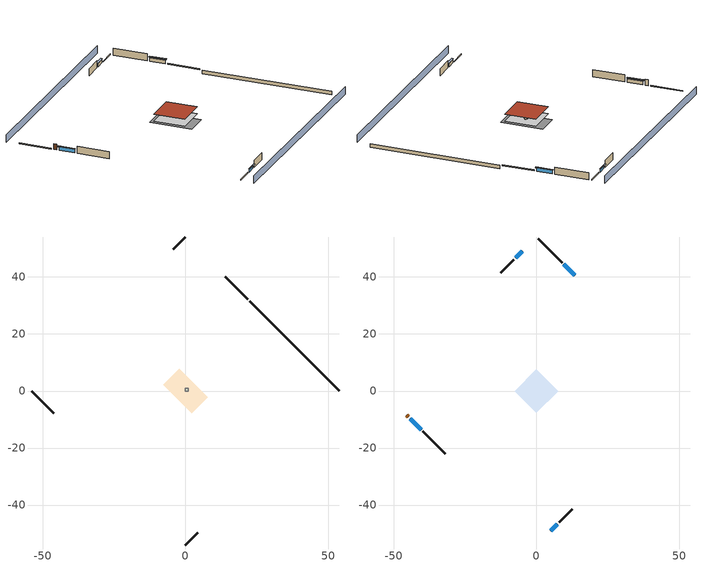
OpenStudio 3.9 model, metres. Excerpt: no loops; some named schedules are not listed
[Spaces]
crawlspace - vented 1
 floor foundation (Slab1 construction): -7.88,2.26 -2.26,7.88 7.88,-2.26 2.26,-7.88 z-0.91
 wall outside (RimJoist1 construction): 21.82,32.19 14.02,39.99 z0.3:0.61
 wall outside (RimJoist2 construction): 0,-54.01 4.33,-49.68 z0.3:0.61
 wall outside (RimJoist3 construction): -54.01,0 -46.21,-7.8 z0.3:0.61
 wall outside (RimJoist4 construction): 0,54.01 -4.33,49.68 z0.3:0.61
 wall foundation (FoundationWall1 construction): 54.01,0 22.48,31.53 z-0.91:0.3
furnace airloop ret air space
 floor adiabatic (AdiabaticConst): 0,0 0,1 1,1 1,0 z0
 wall adiabatic (AdiabaticConst): 0,1 0,0 1,0 1,1 0,1 z0:1
 ceiling adiabatic (AdiabaticConst): 1,0 1,1 0,1 0,0 z1
conditioned space 1
 floor to crawlspace - vented 1 (Floor1 construction): -7.55,0 0,7.55 7.55,0 0,-7.55 z0.3
 wall outside (Wall1 construction): 8.97,45.05 0.66,53.35 z0.3:2.74
 wall outside (Wall2 construction): 7.96,-46.05 12.58,-41.43 z0.3:2.74
 wall outside (Wall3 construction): -39.85,-14.16 -32.08,-21.93 z0.3:2.74
 wall outside (Wall4 construction): -7.96,46.05 -12.58,41.43 z0.3:2.74
 wall outside (AdiabaticWallConstruction): 13.36,40.65 9.62,44.39 / -44.25,-9.76 -40.51,-13.5 z0.3:1.49; 4.99,-49.02 7.3,-46.71 / -4.99,49.02 -7.3,46.71 z0.3:1.37
 wall outside (AdiabaticWallConstruction 1): -45.55,-8.46 -44.91,-9.11 z0.3:2.34
 window (WindowConstruction): 13.36,40.65 9.62,44.39 z0.3:1.49
 window (WindowConstruction 1): 4.99,-49.02 7.3,-46.71 z0.3:1.37
 window (WindowConstruction 2): -44.25,-9.76 -40.51,-13.5 z0.3:1.49
 window (WindowConstruction 3): -4.99,49.02 -7.3,46.71 z0.3:1.37
 door (Door): -45.55,-8.46 -44.91,-9.11 z0.3:2.34
 roof outside (Roof1 construction): 0,7.55 -7.55,0 0,-7.55 7.55,0 z2.74
shading: -3.23,57.24 -57.24,3.23 / 3.23,-57.24 57.24,-3.23 z0:2.74; 9.41,44.6 13.58,40.43 14.01,40.86 9.84,45.04 z1.8; 7.52,-46.49 4.77,-49.24 5.2,-49.67 7.95,-46.92 z1.68; -40.29,-13.72 -44.46,-9.55 -44.9,-9.98 -40.72,-14.15 z1.8; -7.52,46.49 -4.77,49.24 -5.2,49.67 -7.95,46.92 z1.68
[Site]
Portland Intl Arpt_OR: Latitude {deg}=45.59; Longitude {deg}=-122.6; Time Zone {hr}=-8; Elevation {m}=33; Terrain=Suburbs; Keep Site Location Information=Yes
[Site:GroundTemperature:Shallow]
10.2558, 8.96328, 8.85977, 9.47314, 11.9355, 14.3863, 16.5111, 17.8571, 17.9714, 16.8767, 14.8061, 12.4304
[Site:WaterMainsTemperature]
Calculation Method=Schedule; Temperature Schedule=mains temperature schedule
[Building]
Building 1
[Material] Roughness=Rough
Name | Thickness {m} | Conductivity {W/m-K} | Density {kg/m3} | Specific Heat {J/kg-K} | Thermal Absorptance | Solar Absorptance | Visible Absorptance
asphalt or fiberglass shingles | 0.00635 | 0.162714 | 1121.4 | 1465.45 | 0.9 | 0.85 | 0.85
roof rigid ins | 0.103632 | 0.029427 | 32.04 | 1214.23 | 0.9 | 0.7 | 0.7
osb sheathing 0.75 in. | 0.01905 | 0.115458 | 512.64 | 1214.23 | 0.9 | 0.7 | 0.7
roof stud and cavity | 0.2032 | 0.161866 | 78.34581 | 1123.46 | 0.9 | 0.7 | 0.7
gypsum board | 0.0127 | 0.160291 | 801 | 837.4 | 0.9 | 0.6 | 0.6
wood siding | 0.0254 | 0.102417 | 544.68 | 1172.36 | 0.9 | 0.85 | 0.85
osb sheathing 0.5 in. | 0.0127 | 0.115458 | 512.64 | 1214.23 | 0.9 | 0.7 | 0.7
wall stud and cavity | 0.1397 | 0.550994 | 139.0536 | 1170.24 | 0.9 | 0.7 | 0.7
rim joist stud and cavity | 0.0508 | 0.178688 | 50.32683 | 1063.81 | 0.9 | 0.6 | 0.6
floor stud and cavity | 0.1397 | 0.923637 | 92.3553 | 1139.71 | 0.9 | 0.7 | 0.7
floor covering | 0.0127 | 0.0433444 | 54.468 | 1339.84 | 0.9 | 0.6 | 0.6
concrete 8.0 in. | 0.2032 | 1.803125 | 2242.8 | 837.4 | 0.9 | 0.7 | 0.7
soil 0.5 in. | 0.0127 | 1.3848 | 1842.3 | 418.7 | 0.9 | 0.7 | 0.7
wood siding 1; wood siding 2 | 0.0254 | 0.102417 | 544.68 | 1172.36
wall rigid ins | 0.512978 | 0.029427 | 32.04 | 1214.23 | 0.9 | 0.7 | 0.7
wall stud and cavity 1 | 0.0889 | 0.380278 | 52.3479 | 1209.89 | 0.9 | 0.7 | 0.7
door material | 0.04445 | 0.0612267 | 512.64 | 1214.23 | 0.9 | 0.7 | 0.7
wall stud and cavity 2 | 0.0889 | 0.391764 | 83.0341 | 1211.67 | 0.9 | 0.7 | 0.7
furniture material conditioned space 1 | 0.1524 | 0.115458 | 640.8 | 1214.23 | 0.9 | 0.6 | 0.6
[Construction]
Roof1 construction: asphalt or fiberglass shingles, roof rigid ins, osb sheathing 0.75 in., roof stud and cavity, gypsum board
Wall1 construction; Wall2 construction; Wall3 construction; Wall4 construction: wood siding, osb sheathing 0.5 in., wall stud and cavity, gypsum board
RimJoist1 construction; RimJoist2 construction; RimJoist3 construction; RimJoist4 construction: wood siding, rim joist stud and cavity
Floor1 construction: floor stud and cavity, osb sheathing 0.75 in., floor covering
FoundationWall1 construction: concrete 8.0 in.
Slab1 construction: soil 0.5 in.
WindowConstruction; WindowConstruction 1; WindowConstruction 2; WindowConstruction 3: WindowMaterial
AdiabaticWallConstruction: wood siding 1, wall rigid ins, wall stud and cavity 1, gypsum board
Door: door material
AdiabaticWallConstruction 1: wood siding 2, wall rigid ins, wall stud and cavity 1, gypsum board
PartitionWallConstruction: gypsum board, wall stud and cavity 2, gypsum board
furniture construction conditioned space 1: furniture material conditioned space 1
AdiabaticConst: Adiabatic
[WindowMaterial:SimpleGlazingSystem]
WindowMaterial: U-Factor {W/m2-K}=2.15764; Solar Heat Gain Coefficient=0.44
[Material:NoMass]
Adiabatic: Roughness=Rough; Thermal Resistance {m2-K/W}=176.1
[ThermalZone] Multiplier=1; Use Ideal Air Loads=No
Name | Volume {m3} | Thermostat
conditioned space | 278.185 | conditioned space temperature setpoint
crawlspace - vented | 139.092
furnace airloop ret air zone | 1
[Sizing:Zone] Zone Cooling Design Supply Air Temperature Input Method=SupplyAirTemperature; Zone Cooling Design Supply Air Temperature {C}=14; Zone Cooling Design Supply Air Temperature Difference {deltaC}=11.11; Zone Heating Design Supply Air Temperature Input Method=SupplyAirTemperature; Zone Heating Design Supply Air Temperature {C}=40; Zone Heating Design Supply Air Temperature Difference {deltaC}=11.11; Zone Cooling Design Supply Air Humidity Ratio {kg-H2O/kg-air}=0.0085; Zone Heating Design Supply Air Humidity Ratio {kg-H2O/kg-air}=0.008; Cooling Design Air Flow Method=DesignDay; Heating Design Air Flow Method=DesignDay; Account for Dedicated Outdoor Air System=No; Dedicated Outdoor Air System Control Strategy=NeutralSupplyAir; Dedicated Outdoor Air Low Setpoint Temperature for Design {C}=autosize; Dedicated Outdoor Air High Setpoint Temperature for Design {C}=autosize; Zone Load Sizing Method=Sensible Load Only No Latent Load; Zone Latent Cooling Design Supply Air Humidity Ratio Input Method=HumidityRatioDifference; Zone Cooling Design Supply Air Humidity Ratio Difference {kgWater/kgDryAir}=0.005; Zone Latent Heating Design Supply Air Humidity Ratio Input Method=HumidityRatioDifference; Zone Humidification Design Supply Air Humidity Ratio Difference {kgWater/kgDryAir}=0.005; Sizing Option=Coincident
crawlspace - vented; furnace airloop ret air zone
[Space]
Name | Thermal Zone | Volume {m3}
conditioned space 1 | conditioned space | 278.185
crawlspace - vented 1 | crawlspace - vented | 139.092
furnace airloop ret air space | furnace airloop ret air zone
[ThermostatSetpoint:DualSetpoint]
conditioned space temperature setpoint: Heating Setpoint Temperature Schedule=heating setpoint; Cooling Setpoint Temperature Schedule=cooling setpoint; Temperature Difference Between Cutout And Setpoint {deltaC}=0
[Foundation:Kiva]
Foundation Kiva 1: Initial Indoor Air Temperature {C}=8.24991; Wall Height Above Grade {m}=0.3048; Wall Depth Below Slab {m}=0.2032
[Foundation:Kiva:Settings]
Soil Conductivity {W/m-K}=1.3848; Soil Density {kg/m3}=1842.3; Soil Specific Heat {J/kg-K}=418.7; Ground Solar Absorptivity=0.9; Ground Thermal Absorptivity=0.9; Ground Surface Roughness {m}=0.03; Far-Field Width {m}=40; Deep-Ground Boundary Condition=ZeroFlux; Deep-Ground Depth {m}=40; Minimum Cell Dimension {m}=0.2; Maximum Cell Growth Coefficient=3; Simulation Timestep=Timestep
[SurfaceProperty:ExposedFoundationPerimeter]
Slab1: Exposed Perimeter Calculation Method=TotalExposedPerimeter; Total Exposed Perimeter {m}=44.59224
[SurfaceProperty:IncidentSolarMultiplier] Incident Solar Multiplier=1; Incident Solar Multiplier Schedule=trans schedule winter=0.85 summer=0.7
Window1; Window2; Window3; Window4
[InternalMass:Definition] Design Level Calculation Method=SurfaceArea
Name | Construction | Surface Area {m2}
partition wall mass | PartitionWallConstruction | 114.085
furniture mass conditioned space 1 | furniture construction conditioned space 1 | 45.63397
[InternalMass] Space or SpaceType=conditioned space 1; Multiplier=1
Name | Internal Mass Definition
partition wall mass | partition wall mass
furniture mass conditioned space 1 | furniture mass conditioned space 1
[EnergyManagementSystem:Sensor]
Name | Output Variable or Output Meter Index Key | Output Variable or Output Meter
water_heater_T_set | water heater setpoint | Schedule Value
out_pb_s |  | Site Outdoor Air Barometric Pressure
out_wt_s |  | Site Outdoor Air Humidity Ratio
site_vw_s |  | Site Wind Speed
cool_season | cooling season schedule | Schedule Value
furnace_airloop_AH_MFR_s | Node 14 | System Node Mass Flow Rate
furnace_airloop_AH_VFR_s | Node 14 | System Node Current Density Volume Flow Rate
furnace_airloop_AH_Tout_s | Node 14 | System Node Temperature
furnace_airloop_AH_Wout_s | Node 14 | System Node Humidity Ratio
furnace_airloop_RA_T_s | Node 17 | System Node Temperature
furnace_airloop_Ra_W_s | Node 17 | System Node Humidity Ratio
furnace_airloop_0_DZ_T_s | crawlspace - vented | Zone Air Temperature
furnace_airloop_0_DZ_W_s | crawlspace - vented | Zone Mean Air Humidity Ratio
natural_vent_s | natural vent schedule | Schedule Value
htg_sp_s | heating setpoint | Schedule Value
clg_sp_s | cooling setpoint | Schedule Value
mech_vent_range_fan_0_sch_s | mech vent range fan 0 schedule | Schedule Value
mech_vent_bath_fan_0_sch_s | mech vent bath fan 0 schedule | Schedule Value
clothes_dryer_exhaust_0_sch_s | clothes_dryer | Schedule Value
htg_load_cond |  | Heating:EnergyTransfer:Zone:CONDITIONED SPACE
clg_load_cond |  | Cooling:EnergyTransfer:Zone:CONDITIONED SPACE
htg_load_duct |  | Heating:EnergyTransfer:Zone:FURNACE AIRLOOP RET AIR ZONE
clg_load_duct |  | Cooling:EnergyTransfer:Zone:FURNACE AIRLOOP RET AIR ZONE
s_conv | Floor1 | Surface Inside Face Convection Heat Gain Energy
s_ig | Floor1 | Surface Inside Face Internal Gains Radiation Heat Gain Energy
s_sol | Floor1 | Surface Inside Face Solar Radiation Heat Gain Energy
s_lgt | Floor1 | Surface Inside Face Lights Radiation Heat Gain Energy
s_surf | Floor1 | Surface Inside Face Net Surface Thermal Radiation Heat Gain Energy
s_conv_1 | Roof1 | Surface Inside Face Convection Heat Gain Energy
s_ig_1 | Roof1 | Surface Inside Face Internal Gains Radiation Heat Gain Energy
s_sol_1 | Roof1 | Surface Inside Face Solar Radiation Heat Gain Energy
s_lgt_1 | Roof1 | Surface Inside Face Lights Radiation Heat Gain Energy
s_surf_1 | Roof1 | Surface Inside Face Net Surface Thermal Radiation Heat Gain Energy
ss_sol | Door1 | Surface Inside Face Solar Radiation Heat Gain Energy
ss_lgt | Door1 | Surface Inside Face Lights Radiation Heat Gain Energy
ss_conv | Door1 | Surface Inside Face Convection Heat Gain Energy
ss_ig | Door1 | Surface Inside Face Internal Gains Radiation Heat Gain Energy
ss_surf | Door1 | Surface Inside Face Net Surface Thermal Radiation Heat Gain Energy
ss_conv_1 | Window1 | Surface Inside Face Convection Heat Gain Energy
ss_ig_1 | Window1 | Surface Inside Face Internal Gains Radiation Heat Gain Energy
ss_surf_1 | Window1 | Surface Inside Face Net Surface Thermal Radiation Heat Gain Energy
ss_trans_in | Window1 | Surface Window Transmitted Solar Radiation Rate
ss_back_out | Window1 | Surface Window Shortwave from Zone Back Out Window Heat Transfer Rate
ss_trans_out | Window1 | Surface Inside Face Initial Transmitted Diffuse Transmitted Out Window Solar Radiation Rate
ss_conv_2 | Window2 | Surface Inside Face Convection Heat Gain Energy
ss_ig_2 | Window2 | Surface Inside Face Internal Gains Radiation Heat Gain Energy
ss_surf_2 | Window2 | Surface Inside Face Net Surface Thermal Radiation Heat Gain Energy
ss_trans_in_1 | Window2 | Surface Window Transmitted Solar Radiation Rate
ss_back_out_1 | Window2 | Surface Window Shortwave from Zone Back Out Window Heat Transfer Rate
ss_trans_out_1 | Window2 | Surface Inside Face Initial Transmitted Diffuse Transmitted Out Window Solar Radiation Rate
ss_conv_3 | Window3 | Surface Inside Face Convection Heat Gain Energy
ss_ig_3 | Window3 | Surface Inside Face Internal Gains Radiation Heat Gain Energy
ss_surf_3 | Window3 | Surface Inside Face Net Surface Thermal Radiation Heat Gain Energy
ss_trans_in_2 | Window3 | Surface Window Transmitted Solar Radiation Rate
ss_back_out_2 | Window3 | Surface Window Shortwave from Zone Back Out Window Heat Transfer Rate
ss_trans_out_2 | Window3 | Surface Inside Face Initial Transmitted Diffuse Transmitted Out Window Solar Radiation Rate
ss_conv_4 | Window4 | Surface Inside Face Convection Heat Gain Energy
ss_ig_4 | Window4 | Surface Inside Face Internal Gains Radiation Heat Gain Energy
ss_surf_4 | Window4 | Surface Inside Face Net Surface Thermal Radiation Heat Gain Energy
ss_trans_in_3 | Window4 | Surface Window Transmitted Solar Radiation Rate
ss_back_out_3 | Window4 | Surface Window Shortwave from Zone Back Out Window Heat Transfer Rate
ss_trans_out_3 | Window4 | Surface Inside Face Initial Transmitted Diffuse Transmitted Out Window Solar Radiation Rate
s_conv_2 | Wall1 | Surface Inside Face Convection Heat Gain Energy
s_ig_2 | Wall1 | Surface Inside Face Internal Gains Radiation Heat Gain Energy
s_sol_2 | Wall1 | Surface Inside Face Solar Radiation Heat Gain Energy
s_lgt_2 | Wall1 | Surface Inside Face Lights Radiation Heat Gain Energy
s_surf_2 | Wall1 | Surface Inside Face Net Surface Thermal Radiation Heat Gain Energy
s_conv_3 | Wall2 | Surface Inside Face Convection Heat Gain Energy
s_ig_3 | Wall2 | Surface Inside Face Internal Gains Radiation Heat Gain Energy
s_sol_3 | Wall2 | Surface Inside Face Solar Radiation Heat Gain Energy
s_lgt_3 | Wall2 | Surface Inside Face Lights Radiation Heat Gain Energy
s_surf_3 | Wall2 | Surface Inside Face Net Surface Thermal Radiation Heat Gain Energy
s_conv_4 | Wall3 | Surface Inside Face Convection Heat Gain Energy
s_ig_4 | Wall3 | Surface Inside Face Internal Gains Radiation Heat Gain Energy
s_sol_4 | Wall3 | Surface Inside Face Solar Radiation Heat Gain Energy
s_lgt_4 | Wall3 | Surface Inside Face Lights Radiation Heat Gain Energy
s_surf_4 | Wall3 | Surface Inside Face Net Surface Thermal Radiation Heat Gain Energy
s_conv_5 | Wall4 | Surface Inside Face Convection Heat Gain Energy
s_ig_5 | Wall4 | Surface Inside Face Internal Gains Radiation Heat Gain Energy
s_sol_5 | Wall4 | Surface Inside Face Solar Radiation Heat Gain Energy
s_lgt_5 | Wall4 | Surface Inside Face Lights Radiation Heat Gain Energy
s_surf_5 | Wall4 | Surface Inside Face Net Surface Thermal Radiation Heat Gain Energy
im_conv | furniture mass conditioned space 1 | Surface Inside Face Convection Heat Gain Energy
im_ig | furniture mass conditioned space 1 | Surface Inside Face Internal Gains Radiation Heat Gain Energy
im_sol | furniture mass conditioned space 1 | Surface Inside Face Solar Radiation Heat Gain Energy
im_lgt | furniture mass conditioned space 1 | Surface Inside Face Lights Radiation Heat Gain Energy
im_surf | furniture mass conditioned space 1 | Surface Inside Face Net Surface Thermal Radiation Heat Gain Energy
im_conv_1 | partition wall mass | Surface Inside Face Convection Heat Gain Energy
im_ig_1 | partition wall mass | Surface Inside Face Internal Gains Radiation Heat Gain Energy
im_sol_1 | partition wall mass | Surface Inside Face Solar Radiation Heat Gain Energy
im_lgt_1 | partition wall mass | Surface Inside Face Lights Radiation Heat Gain Energy
im_surf_1 | partition wall mass | Surface Inside Face Net Surface Thermal Radiation Heat Gain Energy
airflow_gain | infil flow | Infiltration Sensible Heat Gain Energy
airflow_loss | infil flow | Infiltration Sensible Heat Loss Energy
airflow_gain_1 | natural vent flow | Infiltration Sensible Heat Gain Energy
airflow_loss_1 | natural vent flow | Infiltration Sensible Heat Loss Energy
airflow_gain_2 | whole house fan flow | Infiltration Sensible Heat Gain Energy
airflow_loss_2 | whole house fan flow | Infiltration Sensible Heat Loss Energy
mv_conv | mech vent bath fan 0 | Electric Equipment Convective Heating Energy
mv_rad | mech vent bath fan 0 | Electric Equipment Radiant Heating Energy
mv_conv_1 | mech vent house fan | Electric Equipment Convective Heating Energy
mv_rad_1 | mech vent house fan | Electric Equipment Radiant Heating Energy
mv_conv_2 | mech vent house fan cfis | Electric Equipment Convective Heating Energy
mv_rad_2 | mech vent house fan cfis | Electric Equipment Radiant Heating Energy
mv_conv_3 | mech vent range fan 0 | Electric Equipment Convective Heating Energy
mv_rad_3 | mech vent range fan 0 | Electric Equipment Radiant Heating Energy
mv_conv_4 | mech vent house fan latent load | Other Equipment Convective Heating Energy
mv_rad_4 | mech vent house fan latent load | Other Equipment Radiant Heating Energy
mv_conv_5 | mech vent house fan sensible load | Other Equipment Convective Heating Energy
mv_rad_5 | mech vent house fan sensible load | Other Equipment Radiant Heating Energy
ducts_conv | furnace airloop_0 RetCondToRP | Other Equipment Convective Heating Energy
ducts_rad | furnace airloop_0 RetCondToRP | Other Equipment Radiant Heating Energy
ducts_conv_1 | furnace airloop_0 RetLatLkToRP | Other Equipment Convective Heating Energy
ducts_rad_1 | furnace airloop_0 RetLatLkToRP | Other Equipment Radiant Heating Energy
ducts_conv_2 | furnace airloop_0 RetSensLkToRP | Other Equipment Convective Heating Energy
ducts_rad_2 | furnace airloop_0 RetSensLkToRP | Other Equipment Radiant Heating Energy
ducts_conv_3 | furnace airloop_0 SupCondToLv | Other Equipment Convective Heating Energy
ducts_rad_3 | furnace airloop_0 SupCondToLv | Other Equipment Radiant Heating Energy
ducts_conv_4 | furnace airloop_0 SupLatLkToCond | Other Equipment Convective Heating Energy
ducts_rad_4 | furnace airloop_0 SupLatLkToCond | Other Equipment Radiant Heating Energy
ducts_conv_5 | furnace airloop_0 SupSensLkToCond | Other Equipment Convective Heating Energy
ducts_rad_5 | furnace airloop_0 SupSensLkToCond | Other Equipment Radiant Heating Energy
ig_lgt_conv | interior lighting | Lights Convective Heating Energy
ig_lgt_rad | interior lighting | Lights Radiant Heating Energy
ig_lgt_vis | interior lighting | Lights Visible Radiation Heating Energy
ig_ee_conv | ceiling fan | Electric Equipment Convective Heating Energy
ig_ee_rad | ceiling fan | Electric Equipment Radiant Heating Energy
ig_ee_conv_1 | clothes dryer | Electric Equipment Convective Heating Energy
ig_ee_rad_1 | clothes dryer | Electric Equipment Radiant Heating Energy
ig_ee_conv_2 | clothes washer | Electric Equipment Convective Heating Energy
ig_ee_rad_2 | clothes washer | Electric Equipment Radiant Heating Energy
ig_ee_conv_3 | cooking range | Electric Equipment Convective Heating Energy
ig_ee_rad_3 | cooking range | Electric Equipment Radiant Heating Energy
ig_ee_conv_4 | dishwasher | Electric Equipment Convective Heating Energy
ig_ee_rad_4 | dishwasher | Electric Equipment Radiant Heating Energy
[ElectricEquipment:Definition] Design Level Calculation Method=EquipmentLevel
Name | Design Level {W} | Fraction Latent | Fraction Radiant | Fraction Lost
ceiling fan | 17.9207 | 0 | 0.558 | 0
clothes washer | 393.17 | 0.03 | 0.162 | 0.7
clothes dryer | 222.588 | 0.015 | 0.081 | 0.85
dishwasher | 417.697 | 0.3 | 0.18 | 0.4
fridge | 45.9075 | 0 | 0.6 | 0
fridge 2 | 100.822 | 0 | 0.6 | 0
cooking range | 208.964 | 0.16 | 0.384 | 0.2
misc tv | 1005.75 | 0 | 0.6 | 0
misc plug loads | 758.113 | 0.021 | 0.558 | 0.049
misc pool pump | 1072.69 | 0 | 0 | 1
whole house fan; mech vent house fan | 0 | 0 | 0 | 1
mech vent house fan cfis | 0 | 0 | 0 | 0
mech vent range fan 0; mech vent bath fan 0 | 30 | 0 | 0 | 1
[ElectricEquipment] Space or SpaceType=conditioned space 1
Name | Electric Equipment Definition | Schedule
ceiling fan | ceiling fan | ceiling_fan
clothes washer | clothes washer | clothes_washer
clothes dryer | clothes dryer | clothes_dryer
dishwasher | dishwasher | dishwasher
fridge | fridge | fridge schedule
fridge 1 | fridge 2 | fridge schedule 1
cooking range | cooking range | cooking_range
misc tv | misc tv | plug_loads_tv
misc plug loads | misc plug loads | plug_loads_other
misc pool pump | misc pool pump | misc pool pump schedule
whole house fan | whole house fan | Always On Discrete
mech vent house fan | mech vent house fan | mech vent house fan schedule
mech vent house fan cfis | mech vent house fan cfis | mech vent house fan cfis schedule
mech vent range fan 0 | mech vent range fan 0 | mech vent range fan 0 schedule
mech vent bath fan 0 | mech vent bath fan 0 | mech vent bath fan 0 schedule
[OtherEquipment:Definition] Design Level Calculation Method=EquipmentLevel
Name | Design Level {W} | Fraction Latent | Fraction Radiant | Fraction Lost
water heater sens; furnace airloop_0 SupSensLkToCond; furnace airloop_0 SupCondToLv; furnace airloop_0 RetCondToRP; furnace airloop_0 RetSensLkToRP; furnace airloop_0 SupCondToDZ; furnace airloop_0 RetCondToDZ; furnace airloop_0 SupSensLkToDZ; mech vent house fan sensible load | 0 | 0 | 0 | 0
water heater lat; furnace airloop_0 SupLatLkToCond; furnace airloop_0 RetLatLkToRP; furnace airloop_0 SupLatLkToDZ; mech vent house fan latent load | 0 | 1 | 0 | 0
water heater energy adjustment1 | 0.01 | 0 | 0 | 1
clothes dryer 2 | 2957.11 | 0.015 | 0.081 | 0.85
cooking range 2 | 6124.12 | 0.16 | 0.384 | 0.2
misc pool heater | 2973.28 | 0 | 0 | 1
general water use sensible | -79.8895 | 0 | 0.6 | 0
general water use latent | 81.0615 | 1 | 0 | 0
[OtherEquipment]
Name | Other Equipment Definition | Space or SpaceType | Schedule | Fuel Type
water heater sens | water heater sens | conditioned space 1 | Always On Discrete
water heater lat | water heater lat | conditioned space 1 | Always On Discrete
water heater energy adjustment1 | water heater energy adjustment1 | conditioned space 1 | Always On Discrete | Electricity
clothes dryer 1 | clothes dryer 2 | conditioned space 1 | clothes_dryer | NaturalGas
cooking range 1 | cooking range 2 | conditioned space 1 | cooking_range | NaturalGas
misc pool heater | misc pool heater | conditioned space 1 | misc pool heater schedule | NaturalGas
general water use sensible | general water use sensible | conditioned space 1 | general water use schedule
general water use latent | general water use latent | conditioned space 1 | general water use schedule
furnace airloop_0 SupSensLkToCond | furnace airloop_0 SupSensLkToCond | conditioned space 1 | Always On Discrete
furnace airloop_0 SupLatLkToCond | furnace airloop_0 SupLatLkToCond | conditioned space 1 | Always On Discrete
furnace airloop_0 SupCondToLv | furnace airloop_0 SupCondToLv | conditioned space 1 | Always On Discrete
furnace airloop_0 RetCondToRP | furnace airloop_0 RetCondToRP | furnace airloop ret air space | Always On Discrete
furnace airloop_0 RetSensLkToRP | furnace airloop_0 RetSensLkToRP | furnace airloop ret air space | Always On Discrete
furnace airloop_0 RetLatLkToRP | furnace airloop_0 RetLatLkToRP | furnace airloop ret air space | Always On Discrete
furnace airloop_0 SupCondToDZ | furnace airloop_0 SupCondToDZ | crawlspace - vented 1 | Always On Discrete
furnace airloop_0 RetCondToDZ | furnace airloop_0 RetCondToDZ | crawlspace - vented 1 | Always On Discrete
furnace airloop_0 SupSensLkToDZ | furnace airloop_0 SupSensLkToDZ | crawlspace - vented 1 | Always On Discrete
furnace airloop_0 SupLatLkToDZ | furnace airloop_0 SupLatLkToDZ | crawlspace - vented 1 | Always On Discrete
mech vent house fan sensible load | mech vent house fan sensible load | conditioned space 1 | Always On Discrete
mech vent house fan latent load | mech vent house fan latent load | conditioned space 1 | Always On Discrete
[WaterUse:Equipment:Definition]
Name | Peak Flow Rate {m3/s}
clothes washer | 2.44929e-06
dishwasher | 6.03194e-06
[Lights:Definition]
interior lighting: Design Level Calculation Method=LightingLevel; Lighting Level {W}=252.15; Fraction Radiant=0.6; Fraction Visible=0.2; Return Air Fraction=0
[Lights]
interior lighting: Lights Definition=interior lighting; Space or SpaceType=conditioned space 1; Schedule=lighting_interior; Fraction Replaceable=1
[Exterior:Lights:Definition]
exterior lighting: Design Level {W}=9.28603
[Exterior:Lights]
exterior lighting: Exterior Lights Definition=exterior lighting; Schedule=exterior lighting schedule
[People:Definition]
occupants: Number of People Calculation Method=People; Number of People {people}=4; Fraction Radiant=0.314171; Sensible Heat Fraction=0.56303; Carbon Dioxide Generation Rate {m3/s-W}=0; Enable ASHRAE 55 Comfort Warnings=No; Mean Radiant Temperature Calculation Type=EnclosureAveraged
[People]
occupants: People Definition=occupants; Space or SpaceType=conditioned space 1; Number of People Schedule=occupants; Activity Level Schedule=occupants activity schedule; Multiplier=1
[ZoneMixing] Schedule=Always On Continuous; Design Flow Rate Calculation Method=Flow/Zone; Design Flow Rate {m3/s}=0
Name | Zone or Space | Source Zone or Space
furnace airloop_0 ZoneMixDZToCond mix | conditioned space | crawlspace - vented
furnace airloop_0 ZoneMixCondToDZ mix | crawlspace - vented | conditioned space
[SpaceInfiltration:DesignFlowRate] Schedule=Always On Discrete
Name | Space or SpaceType | Design Flow Rate Calculation Method | Design Flow Rate {m3/s} | Air Changes per Hour {1/hr} | Constant Term Coefficient | Temperature Term Coefficient | Velocity Term Coefficient | Velocity Squared Term Coefficient
natural vent flow; whole house fan flow; infil flow | conditioned space 1 | Flow/Space | 0
infil crawlspace - vented 1 | crawlspace - vented 1 | AirChanges/Hour |  | 2.6013 | 1 | 0 | 0 | 0
crawlspace_vented 1 duct leakage imbalance infil flow | crawlspace - vented 1 | Flow/Space | 0
